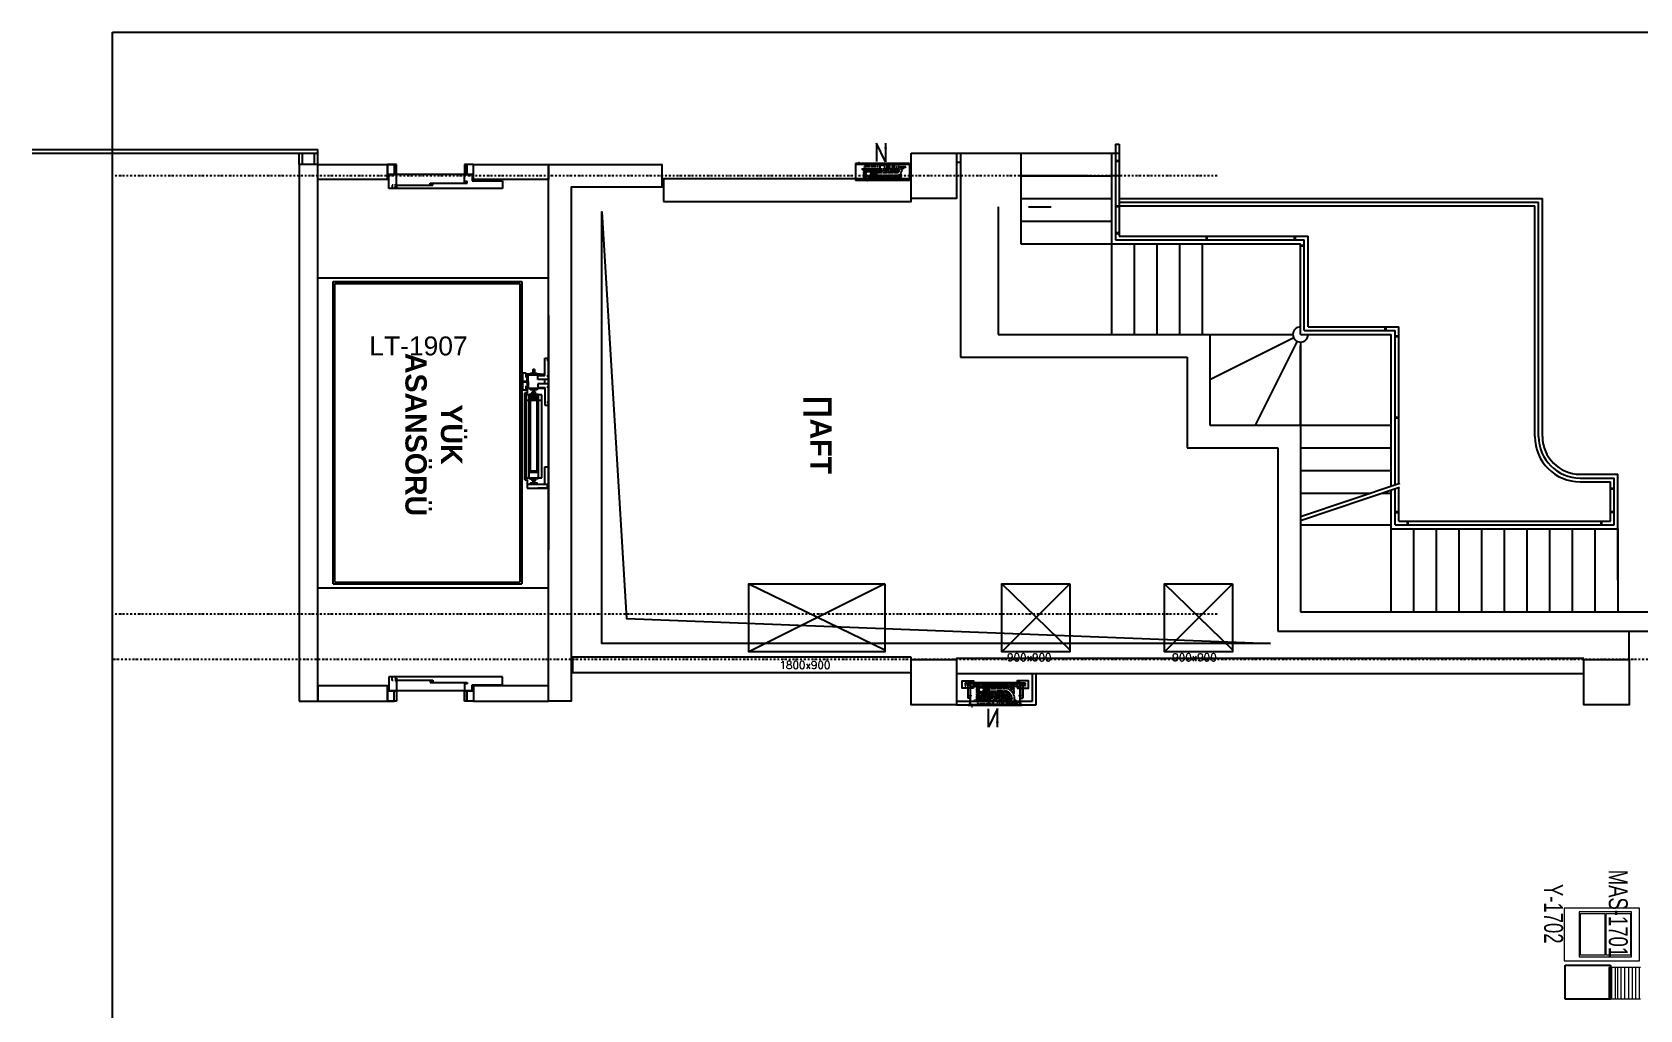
# Model space of a CAD drawing. Header units: millimetres. Extents: x 1327 to 4585, y 706 to 3460.
# Drawn here: x 1327 to 3454, y 2167 to 3460 of the extents above; entities that cross this region are included whole.
import ezdxf
from ezdxf.enums import TextEntityAlignment as Align

# ---------------------------------------------------------------- set-up
doc = ezdxf.new("R2010")
doc.units = ezdxf.units.MM
doc.header["$LTSCALE"] = 5
for name, pattern in [('HIDDEN', [0.375, 0.25, -0.125]), ('HIDDEN2', [0.1875, 0.125, -0.0625]), ('M102 AYDINLATMA$0$STYLE_01', [0.984252, 0.492126, -0.246063, 0.0005, -0.245563])]:
    doc.linetypes.add(name, pattern=pattern)
doc.layers.add('+++makinalar', color=1, linetype='Continuous', lineweight=25)
doc.layers.add('M102 AYDINLATMA$0$T-text', color=7, linetype='Continuous', lineweight=5)
for name, color, linetype in [('+0.00kotu13.05.06$0$M102 AYDINLATMA$0$duvarlar', 7, 'Continuous'), ('+0.00kotu13.05.06$0$M102 AYDINLATMA$0$WALL', 7, 'Continuous'), ('_tp-ekbina_yangın_dolabı', 6, 'Continuous'), ('EKIPMANISMI', 3, 'Continuous'), ('M102 AYDINLATMA$0$A-axis', 8, 'Continuous'), ('M102 AYDINLATMA$0$A-door', 4, 'Continuous'), ('M102 AYDINLATMA$0$A-LIFT', 7, 'Continuous'), ('M102 AYDINLATMA$0$R-hatch', 8, 'Continuous'), ('M102 AYDINLATMA$0$S-concrete', 1, 'Continuous'), ('M102 AYDINLATMA$0$WALL', 7, 'Continuous'), ('MEVCUT_KANAL', 4, 'Continuous'), ('MIMARI', 7, 'Continuous'), ('RIWA_BUILDING', 7, 'Continuous'), ('S-CONCRETE', 7, 'Continuous'), ('yazılar', 7, 'Continuous')]:
    doc.layers.add(name, color=color, linetype=linetype)
doc.styles.add('M102 AYDINLATMA$0$TR_ARIAL-B', font='')
doc.styles.add('ROMANS', font='romans', dxfattribs={"height": 100})
doc.styles.get("Standard").update_dxf_attribs({"font": 'arial.ttf'})
doc.styles.get('M102 AYDINLATMA$0$TR_ARIAL-B').set_extended_font_data('TR Arial', bold=True)

# ---------------------------------------------------------------- blocks, each defined once
blk = doc.blocks.new('M102 AYDINLATMA$0$KOLON')
at = {"layer": 'M102 AYDINLATMA$0$S-concrete', "color": 3, "linetype": 'Continuous'}
blk.add_lwpolyline([(-30, 30), (30, 30), (30, -30), (-30, -30)], close=True, dxfattribs=at)
blk = doc.blocks.new('*U6')
at = {"layer": 'M102 AYDINLATMA$0$A-LIFT', "color": 1, "linetype": 'Continuous'}
for p, q in [((2587.9, 1569.5), (2590.9, 1569.5)), ((2587.9, 1569.5), (2590.9, 1569.5)), ((2595.2, 1569.5), (2590.9, 1569.5)), ((2590.9, 1569.5), (2590.9, 1555.6)), ((2590.9, 1555.6), (2595.9, 1555.6)), ((2595.2, 1570.5), (2595.2, 1569.5)), ((2595.2, 1569.5), (2595.2, 1567.5)), ((2615.7, 1569.5), (2595.2, 1569.5)), ((2595.9, 1564.5), (2618.9, 1564.5)), ((2595.9, 1555.6), (2595.9, 1564.5)), ((2615.7, 1570.5), (2615.7, 1569.5)), ((2615.7, 1569.5), (2615.7, 1567.5)), ((2618.9, 1569.5), (2615.7, 1569.5)), ((2618.9, 1564.5), (2618.9, 1569.5))]:
    blk.add_line(p, q, dxfattribs=at)
blk = doc.blocks.new('*U7')
at = {"layer": 'M102 AYDINLATMA$0$A-LIFT', "color": 1, "linetype": 'Continuous'}
for p, q in [((2577.3, 1554.2), (2577, 1550.6)), ((2578.1, 1554.5), (2577.6, 1554.5)), ((2578.1, 1545.6), (2578.1, 1554.5)), ((2571.9, 1550.8), (2571.9, 1550)), ((2575.2, 1550.8), (2571.9, 1550.8)), ((2571.9, 1550), (2571.9, 1549.2)), ((2571.9, 1549.2), (2575.2, 1549.2)), ((2575.2, 1550.7), (2575.2, 1550.8)), ((2575.2, 1549.2), (2575.2, 1549.3)), ((2576.8, 1550.5), (2575.4, 1550.5)), ((2575.4, 1549.5), (2576.8, 1549.5)), ((2577, 1549.3), (2577.3, 1545.8)), ((2577.6, 1545.6), (2578.1, 1545.6))]:
    blk.add_line(p, q, dxfattribs=at)
at = {"layer": 'M102 AYDINLATMA$0$A-LIFT', "color": 1, "linetype": 'Continuous', "flags": 128}
blk.add_lwpolyline([(2578.1, 1545.6), (2577.6, 1545.6), (2577.3, 1545.8), (2577.3, 1545.8, 0.391902), (2577.6, 1545.6), (2577, 1549.3), (2577, 1549.3), (2577, 1549.3, 0.391902), (2576.8, 1549.5), (2575.4, 1549.5), (2575.4, 1549.5), (2575.4, 1549.5, 0.414214), (2575.2, 1549.3), (2575.2, 1549.2), (2571.9, 1549.2), (2571.9, 1550), (2571.9, 1550.8), (2575.2, 1550.8), (2575.2, 1550.7), (2575.2, 1550.7), (2575.2, 1550.7, 0.414214), (2575.4, 1550.5), (2576.8, 1550.5), (2576.8, 1550.5), (2576.8, 1550.5, 0.392454), (2577, 1550.6), (2577.3, 1554.2), (2577.6, 1554.5), (2577.6, 1554.5, 0.392454), (2577.3, 1554.2), (2578.1, 1554.5), (2577.6, 1554.5)], format="xyb", close=True, dxfattribs=at)
at = {"layer": 'M102 AYDINLATMA$0$A-LIFT', "color": 1, "linetype": 'Continuous'}
for centre, radius, start, end in [((2577.6, 1554.2), 0.3, 90, 175.7108), ((2575.4, 1550.7), 0.2, 180, 270), ((2575.4, 1549.3), 0.2, 90, 180), ((2576.8, 1550.7), 0.2, 270, 355.7108), ((2576.8, 1549.3), 0.2, 4.3987, 90), ((2577.6, 1545.9), 0.3, 184.3987, 270)]:
    blk.add_arc(centre, radius, start, end, dxfattribs=at)
blk = doc.blocks.new('*U8')
at = {"layer": 'M102 AYDINLATMA$0$A-LIFT', "color": 1, "linetype": 'Continuous'}
for p, q in [((2556.9, 1564.5), (2556.9, 1569.5)), ((2556.9, 1569.5), (2560.1, 1569.5)), ((2579.9, 1564.5), (2556.9, 1564.5)), ((2560.1, 1570.5), (2560.1, 1569.5)), ((2560.1, 1569.5), (2560.1, 1567.5)), ((2560.1, 1569.5), (2580.6, 1569.5)), ((2578.1, 1558.6), (2578.1, 1541.4)), ((2578.7, 1558.6), (2578.1, 1558.6)), ((2578.7, 1564.5), (2578.7, 1541.4)), ((2579.1, 1542.8), (2579.1, 1564.5)), ((2579.9, 1555.6), (2579.9, 1564.5)), ((2584.9, 1555.6), (2579.9, 1555.6)), ((2580.6, 1570.5), (2580.6, 1569.5)), ((2580.6, 1569.5), (2584.9, 1569.5)), ((2580.6, 1569.5), (2580.6, 1567.5)), ((2587.9, 1569.5), (2584.9, 1569.5)), ((2584.9, 1569.5), (2584.9, 1564.5)), ((2584.9, 1564.5), (2584.9, 1555.6)), ((2590.9, 1564.5), (2584.9, 1564.5)), ((2596.7, 1542.8), (2596.7, 1564.5)), ((2597.1, 1564.5), (2597.1, 1541.7)), ((2598.2, 1554.4), (2597.7, 1554.4)), ((2597.7, 1554.4), (2597.7, 1545.5)), ((2597.7, 1554.4), (2597.7, 1545.5)), ((2598.2, 1554.4), (2597.7, 1554.4)), ((2598.8, 1550.6), (2598.5, 1554.1)), ((2598.8, 1550.6), (2598.5, 1554.1)), ((2604.5, 1556), (2605.3, 1556)), ((2604.5, 1554.4), (2604.5, 1556)), ((2604.5, 1552), (2604.5, 1554.4)), ((2605.3, 1556), (2612.1, 1556)), ((2605.3, 1556), (2605.3, 1544)), ((2612.7, 1560.8), (2605.4, 1560.8)), ((2605.4, 1560.8), (2605.4, 1540)), ((2607.9, 1554.7), (2607.9, 1545.3)), ((2707.9, 1554.7), (2607.9, 1554.7)), ((2609.9, 1556.3), (2609.9, 1544)), ((2609.9, 1556.3), (2609.9, 1556)), ((2715.4, 1556.3), (2609.9, 1556.3)), ((2612.1, 1556), (2705.9, 1556)), ((2612.1, 1556), (2612.1, 1550)), ((2715.4, 1560.8), (2612.7, 1560.8)), ((2612.7, 1560.8), (2612.7, 1540)), ((2700.7, 1564.5), (2700.7, 1569.5)), ((2723.7, 1564.5), (2700.7, 1564.5)), ((2705.9, 1556), (2705.9, 1556.3)), ((2705.9, 1544), (2705.9, 1556)), ((2707.9, 1545.3), (2707.9, 1554.7)), ((2715.4, 1540), (2715.4, 1560.8)), ((2715.5, 1556), (2716.3, 1556)), ((2715.5, 1544), (2715.5, 1556)), ((2716.3, 1556), (2716.3, 1554.4)), ((2716.3, 1554.4), (2716.3, 1552)), ((2722.3, 1554.2), (2722, 1550.6)), ((2722.3, 1554.2), (2722, 1550.6)), ((2723.1, 1554.5), (2722.6, 1554.5)), ((2723.1, 1554.5), (2722.6, 1554.5)), ((2723.1, 1550), (2723.1, 1554.5)), ((2723.1, 1550), (2723.1, 1554.5)), ((2724.1, 1568.3), (2724.1, 1541.2)), ((2728.7, 1568.3), (2724.1, 1568.3)), ((2728.7, 1569.5), (2728.7, 1555.6)), ((2728.7, 1541.2), (2728.7, 1568.3)), ((2576.9, 1539.9), (2576.9, 1535)), ((2582.4, 1539.9), (2576.9, 1539.9)), ((2576.9, 1535), (2598.9, 1535)), ((2578.1, 1541.4), (2578.7, 1541.4)), ((2578.7, 1541.4), (2579.1, 1541.4)), ((2579.3, 1542.8), (2579.1, 1542.8)), ((2579.1, 1541.4), (2579.1, 1542.8)), ((2579.3, 1542.2), (2579.3, 1542.8)), ((2587.9, 1542.8), (2579.3, 1542.8)), ((2587.9, 1542.2), (2579.3, 1542.2)), ((2587.9, 1542.8), (2596.7, 1542.8)), ((2587.9, 1542.2), (2597.1, 1542.2)), ((2598.9, 1539.9), (2593.3, 1539.9)), ((2603.1, 1541.7), (2597.1, 1541.7)), ((2597.7, 1545.5), (2598.2, 1545.5)), ((2597.7, 1545.5), (2598.2, 1545.5)), ((2598.5, 1545.7), (2598.8, 1549.3)), ((2598.5, 1545.7), (2598.8, 1549.3)), ((2598.9, 1535), (2598.9, 1539.9)), ((2600.4, 1550.5), (2599, 1550.5)), ((2600.4, 1550.5), (2599, 1550.5)), ((2599, 1549.5), (2600.4, 1549.5)), ((2599, 1549.5), (2600.4, 1549.5)), ((2603.9, 1550.8), (2600.6, 1550.8)), ((2600.6, 1550.8), (2600.6, 1550.7)), ((2600.6, 1550.8), (2600.6, 1550.7)), ((2603.9, 1550.8), (2600.6, 1550.8)), ((2600.6, 1549.3), (2600.6, 1549.2)), ((2600.6, 1549.3), (2600.6, 1549.2)), ((2600.6, 1549.2), (2603.9, 1549.2)), ((2600.6, 1549.2), (2603.9, 1549.2)), ((2601.6, 1552), (2602.1, 1552)), ((2601.6, 1550.8), (2601.6, 1552)), ((2603.9, 1550.8), (2601.6, 1550.8)), ((2601.6, 1549.1), (2603.9, 1549.1)), ((2601.6, 1548), (2601.6, 1549.1)), ((2602.1, 1548), (2601.6, 1548)), ((2602.1, 1552), (2604.5, 1552)), ((2602.1, 1548), (2604.5, 1548)), ((2604.5, 1545.6), (2602.1, 1548)), ((2602.9, 1541.7), (2602.9, 1538.2)), ((2602.9, 1538.2), (2605.4, 1538.2)), ((2603.1, 1538.4), (2603.1, 1541.7)), ((2605.4, 1538.4), (2603.1, 1538.4)), ((2603.9, 1550), (2603.9, 1550.8)), ((2603.9, 1550), (2603.9, 1550.8)), ((2603.9, 1550), (2603.9, 1550.8)), ((2603.9, 1549.2), (2603.9, 1550)), ((2603.9, 1549.1), (2603.9, 1550)), ((2603.9, 1549.2), (2603.9, 1550)), ((2604.5, 1548), (2604.5, 1545.6)), ((2604.5, 1544), (2604.5, 1545.6)), ((2605.3, 1544), (2604.5, 1544)), ((2605, 1538), (2660.4, 1538)), ((2612.1, 1544), (2605.3, 1544)), ((2605.4, 1540), (2612.7, 1540)), ((2605.4, 1538.6), (2605.4, 1538.4)), ((2715.4, 1538.6), (2605.4, 1538.6)), ((2605.4, 1538.2), (2605.4, 1538)), ((2607.9, 1545.3), (2707.9, 1545.3)), ((2609.9, 1544), (2609.9, 1543.7)), ((2609.9, 1543.7), (2715.4, 1543.7)), ((2612.1, 1550), (2612.1, 1544)), ((2612.1, 1544), (2705.9, 1544)), ((2612.7, 1540), (2715.4, 1540)), ((2660.4, 1538), (2715.4, 1538)), ((2705.9, 1543.7), (2705.9, 1544)), ((2715.4, 1538.4), (2715.4, 1538.6)), ((2717.7, 1538.4), (2715.4, 1538.4)), ((2715.4, 1538.2), (2717.9, 1538.2)), ((2715.4, 1538), (2715.4, 1538.2)), ((2716.3, 1544), (2715.5, 1544)), ((2716.3, 1552), (2718.7, 1552)), ((2716.3, 1548), (2718.7, 1548)), ((2716.3, 1545.6), (2716.3, 1548)), ((2716.3, 1545.6), (2716.3, 1544)), ((2716.8, 1550.8), (2716.8, 1550)), ((2719.2, 1550.8), (2716.8, 1550.8)), ((2716.8, 1550), (2716.8, 1549.1)), ((2716.8, 1549.1), (2719.2, 1549.1)), ((2720.2, 1550.8), (2716.9, 1550.8)), ((2716.9, 1550.8), (2716.9, 1550)), ((2716.9, 1550.8), (2716.9, 1550)), ((2720.2, 1550.8), (2716.9, 1550.8)), ((2716.9, 1550), (2716.9, 1549.2)), ((2716.9, 1550), (2716.9, 1549.2)), ((2716.9, 1549.2), (2720.2, 1549.2)), ((2716.9, 1549.2), (2720.2, 1549.2)), ((2717.7, 1541.7), (2717.7, 1538.4)), ((2725.4, 1541.7), (2717.7, 1541.7)), ((2717.9, 1541.5), (2725.4, 1541.5)), ((2717.9, 1538.2), (2717.9, 1541.5)), ((2718.7, 1552), (2719.2, 1552)), ((2719.2, 1548), (2718.7, 1548)), ((2719.2, 1552), (2719.2, 1550.8)), ((2719.2, 1549.1), (2719.2, 1548)), ((2720.2, 1550.7), (2720.2, 1550.8)), ((2720.2, 1550.7), (2720.2, 1550.8)), ((2720.2, 1549.2), (2720.2, 1549.3)), ((2720.2, 1549.2), (2720.2, 1549.3)), ((2721.8, 1550.5), (2720.4, 1550.5)), ((2721.8, 1550.5), (2720.4, 1550.5)), ((2720.4, 1549.5), (2721.8, 1549.5)), ((2720.4, 1549.5), (2721.8, 1549.5)), ((2722, 1549.3), (2722.3, 1545.8)), ((2722, 1549.3), (2722.3, 1545.8)), ((2722.6, 1545.6), (2723.1, 1545.6)), ((2722.6, 1545.6), (2723.1, 1545.6)), ((2723.1, 1545.6), (2723.1, 1550)), ((2723.1, 1545.6), (2723.1, 1550)), ((2724.1, 1541.2), (2728.7, 1541.2)), ((2725.4, 1541.5), (2725.4, 1541.7))]:
    blk.add_line(p, q, dxfattribs=at)
at = {"layer": 'M102 AYDINLATMA$0$A-LIFT', "color": 1, "linetype": 'Continuous', "flags": 128}
for points in [[(2603.9, 1550), (2603.9, 1549.2), (2600.6, 1549.2), (2600.6, 1549.3), (2600.6, 1549.3, 0.414214), (2600.4, 1549.5), (2599, 1549.5), (2599, 1549.5), (2599, 1549.5, 0.392454), (2598.8, 1549.3), (2598.5, 1545.7), (2598.2, 1545.5), (2598.2, 1545.5, 0.392454), (2598.5, 1545.7), (2597.7, 1545.5), (2597.7, 1554.4), (2598.2, 1554.4), (2598.5, 1554.1), (2598.5, 1554.1, 0.391902), (2598.2, 1554.4), (2598.8, 1550.6), (2598.8, 1550.6), (2598.8, 1550.6, 0.391902), (2599, 1550.5), (2600.4, 1550.5), (2600.4, 1550.5), (2600.4, 1550.5, 0.414214), (2600.6, 1550.7), (2600.6, 1550.8), (2603.9, 1550.8), (2600.6, 1550.8)], [(2603.9, 1550), (2603.9, 1549.2), (2600.6, 1549.2), (2600.6, 1549.3), (2600.6, 1549.3, 0.414214), (2600.4, 1549.5), (2599, 1549.5), (2599, 1549.5), (2599, 1549.5, 0.392454), (2598.8, 1549.3), (2598.5, 1545.7), (2598.2, 1545.5), (2598.2, 1545.5, 0.392454), (2598.5, 1545.7), (2597.7, 1545.5), (2597.7, 1554.4), (2598.2, 1554.4), (2598.5, 1554.1), (2598.5, 1554.1, 0.391902), (2598.2, 1554.4), (2598.8, 1550.6), (2598.8, 1550.6), (2598.8, 1550.6, 0.391902), (2599, 1550.5), (2600.4, 1550.5), (2600.4, 1550.5), (2600.4, 1550.5, 0.414214), (2600.6, 1550.7), (2600.6, 1550.8), (2603.9, 1550.8), (2600.6, 1550.8)], [(2723.1, 1550), (2723.1, 1545.6), (2722.6, 1545.6), (2722.3, 1545.8), (2722.3, 1545.8, 0.391902), (2722.6, 1545.6), (2722, 1549.3), (2722, 1549.3), (2722, 1549.3, 0.391902), (2721.8, 1549.5), (2720.4, 1549.5), (2720.4, 1549.5), (2720.4, 1549.5, 0.414214), (2720.2, 1549.3), (2720.2, 1549.2), (2716.9, 1549.2), (2716.9, 1550), (2716.9, 1550.8), (2720.2, 1550.8), (2720.2, 1550.7), (2720.2, 1550.7), (2720.2, 1550.7, 0.414214), (2720.4, 1550.5), (2721.8, 1550.5), (2721.8, 1550.5), (2721.8, 1550.5, 0.392454), (2722, 1550.6), (2722.3, 1554.2), (2722.6, 1554.5), (2722.6, 1554.5, 0.392454), (2722.3, 1554.2), (2723.1, 1554.5), (2722.6, 1554.5)], [(2723.1, 1550), (2723.1, 1545.6), (2722.6, 1545.6), (2722.3, 1545.8), (2722.3, 1545.8, 0.391902), (2722.6, 1545.6), (2722, 1549.3), (2722, 1549.3), (2722, 1549.3, 0.391902), (2721.8, 1549.5), (2720.4, 1549.5), (2720.4, 1549.5), (2720.4, 1549.5, 0.414214), (2720.2, 1549.3), (2720.2, 1549.2), (2716.9, 1549.2), (2716.9, 1550), (2716.9, 1550.8), (2720.2, 1550.8), (2720.2, 1550.7), (2720.2, 1550.7), (2720.2, 1550.7, 0.414214), (2720.4, 1550.5), (2721.8, 1550.5), (2721.8, 1550.5), (2721.8, 1550.5, 0.392454), (2722, 1550.6), (2722.3, 1554.2), (2722.6, 1554.5), (2722.6, 1554.5, 0.392454), (2722.3, 1554.2), (2723.1, 1554.5), (2722.6, 1554.5)], [(2588.7, 1536), (2587.9, 1536), (2587.1, 1536), (2587.1, 1539.3), (2587.2, 1539.3), (2587.2, 1539.3, 0.414214), (2587.4, 1539.5), (2587.4, 1540.9), (2587.4, 1540.9), (2587.4, 1540.9, 0.392454), (2587.2, 1541.1), (2583.7, 1541.3), (2583.4, 1541.6), (2583.4, 1541.6, 0.392454), (2583.7, 1541.3), (2583.4, 1542.2), (2592.3, 1542.2), (2592.3, 1541.6), (2592, 1541.3), (2592, 1541.3, 0.391902), (2592.3, 1541.6), (2588.6, 1541.1), (2588.6, 1541.1), (2588.6, 1541.1, 0.391902), (2588.4, 1540.9), (2588.4, 1539.5), (2588.4, 1539.5), (2588.4, 1539.5, 0.414214), (2588.6, 1539.3), (2588.7, 1539.3), (2588.6, 1539.3)]]:
    blk.add_lwpolyline(points, format="xyb", close=True, dxfattribs=at)
at = {"layer": 'M102 AYDINLATMA$0$A-LIFT', "color": 1, "linetype": 'Continuous'}
for centre, radius, start, end in [((2598.2, 1554.1), 0.3, 4.3987, 90), ((2598.2, 1554.1), 0.3, 4.3987, 90), ((2722.6, 1554.2), 0.3, 90, 175.7108), ((2722.6, 1554.2), 0.3, 90, 175.7108), ((2598.2, 1545.8), 0.3, 270, 355.7108), ((2598.2, 1545.8), 0.3, 270, 355.7108), ((2599, 1550.7), 0.2, 184.3987, 270), ((2599, 1550.7), 0.2, 184.3987, 270), ((2599, 1549.3), 0.2, 90, 175.7108), ((2599, 1549.3), 0.2, 90, 175.7108), ((2600.4, 1550.7), 0.2, 270, 0), ((2600.4, 1550.7), 0.2, 270, 0), ((2600.4, 1549.3), 0.2, 0, 90), ((2600.4, 1549.3), 0.2, 0, 90), ((2720.4, 1550.7), 0.2, 180, 270), ((2720.4, 1550.7), 0.2, 180, 270), ((2720.4, 1549.3), 0.2, 90, 180), ((2720.4, 1549.3), 0.2, 90, 180), ((2721.8, 1550.7), 0.2, 270, 355.7108), ((2721.8, 1550.7), 0.2, 270, 355.7108), ((2721.8, 1549.3), 0.2, 4.3987, 90), ((2721.8, 1549.3), 0.2, 4.3987, 90), ((2722.6, 1545.9), 0.3, 184.3987, 270), ((2722.6, 1545.9), 0.3, 184.3987, 270)]:
    blk.add_arc(centre, radius, start, end, dxfattribs=at)
at = {"layer": 'M102 AYDINLATMA$0$A-LIFT', "color": 1}
for name in ['*U7', '*U6']:
    blk.add_blockref(name, (0, 0), dxfattribs=at)
blk = doc.blocks.new('*U4')
at = {"layer": 'M102 AYDINLATMA$0$A-LIFT', "color": 1, "linetype": 'Continuous'}
for p, q in [((2322.1, 1508.5), (2332.5, 1508.5)), ((2322.1, 1468.5), (2322.1, 1508.5)), ((2332.5, 1508.5), (2332.5, 1358.5)), ((2314, 1468.5), (2322.1, 1468.5)), ((2314, 1468.5), (2314, 1358.5)), ((2324, 1458.5), (2314, 1458.5)), ((2324.7, 1461.8), (2323.3, 1461.8)), ((2323.3, 1461.8), (2323.3, 1459.8)), ((2324, 1460.5), (2324, 1458.5)), ((2325.3, 1461.8), (2324.7, 1461.8)), ((2325.3, 1413), (2325.3, 1461.8)), ((2326.8, 1413), (2325.3, 1413)), ((2328.2, 1416.5), (2326.2, 1416.5)), ((2326.2, 1416.5), (2326.2, 1414.5)), ((2326.8, 1415), (2326.8, 1413)), ((2328.2, 1367.8), (2328.2, 1416.5)), ((2314, 1358.5), (2314, 1368.5)), ((2326.9, 1368.5), (2314, 1368.5)), ((2326.9, 1367.1), (2326.9, 1368.5)), ((2332.5, 1367.1), (2326.9, 1367.1)), ((2327.9, 1364), (2327.9, 1362.5)), ((2327.9, 1362.5), (2332.5, 1362.5)), ((2329.7, 1367.8), (2328.2, 1367.8)), ((2329.7, 1369.8), (2329.7, 1367.8)), ((2332.5, 1358.5), (2314, 1358.5))]:
    blk.add_line(p, q, dxfattribs=at)
blk = doc.blocks.new('*U5')
at = {"layer": 'M102 AYDINLATMA$0$A-LIFT', "color": 1, "linetype": 'Continuous'}
for p, q in [((2320.5, 1512), (2320.5, 1470.5)), ((2314, 1470.5), (2300.5, 1470.5)), ((2300.5, 1470.5), (2300.5, 1461.5)), ((2320.5, 1470.5), (2314, 1470.5)), ((2314, 1470.5), (2314, 1461.5)), ((2300.5, 1461.5), (2300.5, 1458.5)), ((2314, 1461.5), (2300.5, 1461.5)), ((2300.5, 1458.5), (2314, 1458.5)), ((2314, 1458.5), (2314, 1461.5)), ((2314, 1368.5), (2300.5, 1368.5)), ((2300.5, 1368.5), (2300.5, 1365.5)), ((2300.5, 1365.5), (2300.5, 1356.5)), ((2300.5, 1365.5), (2314, 1365.5)), ((2314, 1365.5), (2314, 1368.5)), ((2314, 1365.5), (2314, 1356.5)), ((2300.5, 1356.5), (2314, 1356.5)), ((2320.6, 1356.5), (2314, 1356.5)), ((2320.5, 1356.5), (2320.5, 1347))]:
    blk.add_line(p, q, dxfattribs=at)
at = {"layer": 'M102 AYDINLATMA$0$A-LIFT', "color": 5, "linetype": 'Continuous'}
for points in [[(2300.5, 1461.5), (2314, 1461.5), (2314, 1470.5), (2300.5, 1470.5)], [(2300.5, 1365.5), (2314, 1365.5), (2314, 1356.5), (2300.5, 1356.5)]]:
    blk.add_lwpolyline(points, close=True, dxfattribs=at)
at = {"layer": 'M102 AYDINLATMA$0$A-LIFT', "color": 1}
blk.add_blockref('*U4', (0, 0), dxfattribs=at)
blk = doc.blocks.new('*U2')
at = {"layer": 'M102 AYDINLATMA$0$A-LIFT', "color": 1, "linetype": 'Continuous'}
for p, q in [((2988.9, 1508.5), (2978.5, 1508.5)), ((2978.5, 1508.5), (2978.5, 1358.5)), ((2988.9, 1468.5), (2988.9, 1508.5)), ((2997, 1468.5), (2988.9, 1468.5)), ((2997, 1468.5), (2997, 1358.5)), ((2985.7, 1413), (2985.7, 1461.8)), ((2985.7, 1461.8), (2986.3, 1461.8)), ((2986.3, 1461.8), (2987.7, 1461.8)), ((2987, 1460.5), (2987, 1458.5)), ((2987, 1458.5), (2997, 1458.5)), ((2987.7, 1461.8), (2987.7, 1459.8)), ((2982.8, 1367.8), (2982.8, 1416.5)), ((2982.8, 1416.5), (2984.8, 1416.5)), ((2984.2, 1415), (2984.2, 1413)), ((2984.2, 1413), (2985.7, 1413)), ((2984.8, 1416.5), (2984.8, 1414.5)), ((2978.5, 1367.1), (2984.1, 1367.1)), ((2983.1, 1362.5), (2978.5, 1362.5)), ((2981.3, 1369.8), (2981.3, 1367.8)), ((2981.3, 1367.8), (2982.8, 1367.8)), ((2983.1, 1364), (2983.1, 1362.5)), ((2984.1, 1367.1), (2984.1, 1368.5)), ((2984.1, 1368.5), (2997, 1368.5)), ((2997, 1358.5), (2997, 1368.5)), ((2978.5, 1358.5), (2997, 1358.5))]:
    blk.add_line(p, q, dxfattribs=at)
blk = doc.blocks.new('*U3')
at = {"layer": 'M102 AYDINLATMA$0$A-LIFT', "color": 1, "linetype": 'Continuous'}
for p, q in [((2990.5, 1512), (2990.5, 1470.5)), ((2990.5, 1470.5), (2997, 1470.5)), ((2997, 1470.5), (3010.5, 1470.5)), ((2997, 1470.5), (2997, 1461.5)), ((3010.5, 1470.5), (3010.5, 1461.5)), ((2997, 1458.5), (2997, 1461.5)), ((2997, 1461.5), (3010.5, 1461.5)), ((3010.5, 1458.5), (2997, 1458.5)), ((3010.5, 1461.5), (3010.5, 1458.5)), ((2997, 1368.5), (3010.5, 1368.5)), ((2997, 1365.5), (2997, 1368.5)), ((2997, 1365.5), (2997, 1356.5)), ((3010.5, 1365.5), (2997, 1365.5)), ((3010.5, 1368.5), (3010.5, 1365.5)), ((3010.5, 1365.5), (3010.5, 1356.5)), ((2990.4, 1356.5), (2997, 1356.5)), ((2990.5, 1356.5), (2990.5, 1347)), ((3010.5, 1356.5), (2997, 1356.5))]:
    blk.add_line(p, q, dxfattribs=at)
at = {"layer": 'M102 AYDINLATMA$0$A-LIFT', "color": 5, "linetype": 'Continuous'}
for points in [[(3010.5, 1461.5), (2997, 1461.5), (2997, 1470.5), (3010.5, 1470.5)], [(3010.5, 1365.5), (2997, 1365.5), (2997, 1356.5), (3010.5, 1356.5)]]:
    blk.add_lwpolyline(points, close=True, dxfattribs=at)
at = {"layer": 'M102 AYDINLATMA$0$A-LIFT', "color": 1}
blk.add_blockref('*U2', (0, 0), dxfattribs=at)

msp = doc.modelspace()

# ---------------------------------------------------------------- linework, layer by layer
at = {"layer": '+++makinalar', "lineweight": 5}
for p, q in [((3453.6, 2301.2), (3353.6, 2301.2)), ((3353.6, 2301.2), (3353.6, 2231.2)), ((3453.6, 2231.2), (3453.6, 2301.2)), ((3353.6, 2231.2), (3453.6, 2231.2))]:
    msp.add_line(p, q, dxfattribs=at)
at = {"layer": '+++makinalar', "color": 6, "lineweight": 5}
for p, q in [((3413, 2222.8), (3413, 2180.8)), ((3455, 2222.8), (3413, 2222.8)), ((3416.8, 2180.8), (3416.8, 2222.8)), ((3421.7, 2180.8), (3421.7, 2222.8)), ((3424.6, 2180.8), (3424.6, 2222.8)), ((3429.4, 2180.8), (3429.4, 2222.8)), ((3434.1, 2180.8), (3434.1, 2222.8)), ((3439.2, 2180.8), (3439.2, 2222.8)), ((3444.1, 2180.8), (3444.1, 2222.8)), ((3448.6, 2180.8), (3448.6, 2222.8)), ((3448.6, 2180.8), (3448.6, 2222.8)), ((3453.3, 2180.8), (3453.3, 2222.8)), ((3455, 2180.8), (3413, 2180.8))]:
    msp.add_line(p, q, dxfattribs=at)
at = {"layer": '+++makinalar', "lineweight": 5}
for points in [[(3442.9, 2296.3), (3373.6, 2296.3), (3373.6, 2236.6), (3442.9, 2236.6)], [(3375.2, 2294.1), (3407.6, 2294.1), (3407.6, 2239), (3375.2, 2239)], [(3409.2, 2294.1), (3441.6, 2294.1), (3441.6, 2239), (3409.2, 2239)]]:
    msp.add_lwpolyline(points, close=True, dxfattribs=at)
at = {"layer": '+0.00kotu13.05.06$0$M102 AYDINLATMA$0$duvarlar'}
for p, q in [((2555, 3300), (2555, 3030)), ((2635, 3300), (2755, 3300)), ((2635, 3300), (2635, 3229)), ((2755, 3300), (2755, 3180)), ((2760, 3311.9), (2765, 3311.9)), ((2760, 3311.9), (2760, 3185)), ((2765, 3311.9), (2765, 3190)), ((2760, 3290.1), (2765, 3290.1)), ((2760, 3289.1), (2765, 3289.1)), ((2635, 3270), (2755, 3270)), ((2635, 3240), (2755, 3240)), ((2635, 3240), (2755, 3240)), ((2635, 3240), (2635, 3180)), ((2765, 3240), (3325, 3240)), ((2765, 3235), (3320, 3235)), ((3320, 2925), (3320, 3235)), ((3325, 2940), (3325, 3240)), ((2605, 3229), (2605, 3060)), ((2760, 3230.2), (2765, 3230.2)), ((2760, 3229.2), (2765, 3229.2)), ((2765, 3230), (3315, 3230)), ((3315, 2925), (3315, 3230)), ((2635, 3210), (2755, 3210)), ((2760, 3194.7), (2765, 3194.7)), ((2760, 3193.7), (2765, 3193.7)), ((2635, 3180), (2755, 3180)), ((2755, 3180), (3005, 3180)), ((2755, 3180), (2755, 3060)), ((2760, 3185), (3010, 3185)), ((2760, 3185), (2770, 3185)), ((2765, 3190), (3015, 3190)), ((2785, 3180), (2785, 3060)), ((2815, 3180), (2815, 3060)), ((2845, 3180), (2845, 3060)), ((2875, 3180), (2875, 3060)), ((2880.5, 3185), (2880.5, 3190)), ((2881.5, 3185), (2881.5, 3190)), ((2997.2, 3185), (2997.2, 3190)), ((2998.2, 3185), (2998.2, 3190)), ((3005, 3060), (3005, 3180)), ((3005, 3178.2), (3010, 3178.2)), ((3005, 3177.2), (3010, 3177.2)), ((3010, 3065), (3010, 3185)), ((3015, 3070), (3015, 3190)), ((3010, 3065), (3130, 3065)), ((3015, 3070), (3135, 3070)), ((3117.2, 3065), (3117.2, 3070)), ((3118.2, 3065), (3118.2, 3070)), ((3130, 2860.8), (3130, 3065)), ((3135, 2862.4), (3135, 3070)), ((2605, 3060), (2885, 3060)), ((2885, 3060), (2995, 3060)), ((2885, 3060), (2885, 2940)), ((2996.1, 3055.5), (2885, 3000)), ((3000.5, 3051.1), (2945, 2940)), ((3005, 3060), (3125, 3060)), ((3005, 3050), (3005, 2940)), ((3005, 2940), (3005, 3045)), ((3125, 2859.1), (3125, 3060)), ((3130, 3058.2), (3135, 3058.2)), ((3130, 3057.2), (3135, 3057.2)), ((2555, 3030), (2855, 3030)), ((2855, 3030), (2855, 2910)), ((2885, 2940), (3005, 2940)), ((3005, 2940), (3005, 2693)), ((3005, 2940), (3120, 2940)), ((3005, 2940), (3125, 2940)), ((3125, 2859.1), (3125, 2940)), ((3130, 2950.7), (3135, 2950.7)), ((3130, 2949.7), (3135, 2949.7)), ((3325, 2925), (3325, 2940)), ((2855, 2910), (2975, 2910)), ((2975, 2910), (2975, 2667.5)), ((3005, 2910), (3120, 2910)), ((3005, 2910), (3125, 2910)), ((3005, 2880), (3120, 2880)), ((3005, 2880), (3125, 2880)), ((3375, 2875), (3425, 2875)), ((3425, 2735), (3425, 2875)), ((3136.3, 2862.9), (3005, 2818.8)), ((3136.1, 2857.6), (3005, 2813.6)), ((3125, 2725), (3125, 2853.8)), ((3130, 2808), (3130, 2855.5)), ((3135, 2813), (3135, 2857.2)), ((3375, 2870), (3420, 2870)), ((3375, 2865), (3415, 2865)), ((3415, 2813), (3415, 2865)), ((3420, 2856.2), (3415, 2856.2)), ((3420, 2855.2), (3415, 2855.2)), ((3420, 2808), (3420, 2870)), ((3005, 2850), (3097.9, 2850)), ((3005, 2850), (3097.9, 2850)), ((3113.6, 2850), (3125, 2850)), ((3005, 2808), (3125, 2808)), ((3130, 2825.6), (3135, 2825.6)), ((3130, 2824.6), (3135, 2824.6)), ((3130, 2808), (3420, 2808)), ((3135, 2813), (3415, 2813)), ((3146.6, 2808), (3146.6, 2813)), ((3147.6, 2808), (3147.6, 2813)), ((3402.6, 2808), (3402.6, 2813)), ((3403.6, 2808), (3403.6, 2813)), ((3420, 2825.4), (3415, 2825.4)), ((3420, 2824.4), (3415, 2824.4)), ((3125, 2803), (3425, 2803)), ((3125, 2693), (3125, 2803)), ((3155, 2693), (3155, 2803)), ((3185, 2693), (3185, 2803)), ((3215, 2693), (3215, 2803)), ((3245, 2693), (3245, 2803)), ((3275, 2693), (3275, 2803)), ((3305, 2693), (3305, 2803)), ((3335, 2693), (3335, 2803)), ((3365, 2693), (3365, 2803)), ((3395, 2693), (3395, 2803)), ((3425, 2803), (3425, 2693)), ((3005, 2693), (3550, 2693)), ((2975, 2667.5), (3645, 2667.5))]:
    msp.add_line(p, q, dxfattribs=at)
at = {"layer": '+0.00kotu13.05.06$0$M102 AYDINLATMA$0$duvarlar', "linetype": 'Continuous'}
msp.add_line((2550, 3288), (2555, 3288), dxfattribs=at)
at = {"layer": '+0.00kotu13.05.06$0$M102 AYDINLATMA$0$duvarlar'}
for centre, radius, start, end in [((3005, 3060), 10, 90, 0), ((3375, 2925), 60, 180, 270), ((3375, 2925), 55, 180, 270), ((3375, 2925), 50, 180, 270)]:
    msp.add_arc(centre, radius, start, end, dxfattribs=at)
at = {"layer": '+0.00kotu13.05.06$0$M102 AYDINLATMA$0$WALL', "color": 3, "linetype": 'Continuous'}
for points in [[(2162, 3236), (2490, 3236), (2490, 3266), (2162, 3266)], [(2490, 2633), (2134.8, 2633), (2086.4, 2633), (2042, 2633), (2042, 2613), (2490, 2613), (2490, 2633)], [(3380, 2631.5), (2644.8, 2631.5), (2596.4, 2631.5), (2550, 2631.5), (2550, 2611.5), (3380, 2611.5), (3380, 2631.5)]]:
    msp.add_lwpolyline(points, close=True, dxfattribs=at)
msp.add_line((3440, 2630), (3440, 2667.5))
msp.add_lwpolyline([(1433.3, 3459.9), (4480.5, 3459.9), (4480.5, 706.2), (1433.3, 706.2)], close=True)
at = {"layer": '_tp-ekbina_yangın_dolabı'}
for p, q in [((2444.2, 3313.2), (2444.2, 3288.7)), ((2456.1, 3288.4), (2444.2, 3313.2)), ((2456.1, 3313.1), (2456.1, 3288.4)), ((2487.5, 3286), (2416, 3286)), ((2416, 3286), (2416, 3285)), ((2487.5, 3285), (2416, 3285)), ((2416, 3285), (2416, 3263.5)), ((2475.4, 3282), (2480.9, 3282)), ((2476.2, 3281), (2480.9, 3281)), ((2487.5, 3286), (2487.5, 3285)), ((2487.5, 3285), (2487.5, 3263.5)), ((2487.5, 3263.5), (2416, 3263.5)), ((2564.9, 2598.5), (2564.9, 2579)), ((2567.9, 2599), (2634.4, 2599)), ((2633.9, 2599), (2568.4, 2599)), ((2568.4, 2570), (2568.4, 2599)), ((2633.9, 2570), (2633.9, 2599)), ((2637.4, 2598.5), (2637.4, 2579)), ((2567.9, 2579), (2564.9, 2579)), ((2567.9, 2594.8), (2634.4, 2594.8)), ((2567.9, 2594.8), (2567.9, 2579)), ((2625.6, 2574), (2630.3, 2574)), ((2634.4, 2594.8), (2634.4, 2579)), ((2634.4, 2579), (2637.4, 2579)), ((2565.4, 2569), (2565.4, 2570)), ((2636.9, 2570), (2565.4, 2570)), ((2636.9, 2569), (2565.4, 2569)), ((2603.9, 2565.1), (2592, 2540.3)), ((2592, 2540.3), (2592, 2564.7)), ((2603.9, 2540.4), (2603.9, 2565.1)), ((2624.8, 2573), (2630.3, 2573)), ((2636.9, 2569), (2636.9, 2570))]:
    msp.add_line(p, q, dxfattribs=at)
at = {"layer": '_tp-ekbina_yangın_dolabı', "color": 1, "linetype": 'HIDDEN'}
for p, q in [((2424.5, 3279), (2473, 3279)), ((2424.5, 3279), (2424.5, 3278.5)), ((2424.5, 3278.5), (2473.4, 3278.5)), ((2476.9, 3279), (2479, 3279)), ((2477, 3278.5), (2479, 3278.5)), ((2479, 3279), (2479, 3278.5)), ((2424.5, 3266), (2479, 3266)), ((2424.5, 3266), (2424.5, 3265.5)), ((2424.5, 3265.5), (2479, 3265.5)), ((2479, 3266), (2479, 3265.5)), ((2573.9, 2597), (2628.4, 2597)), ((2573.9, 2596.5), (2573.9, 2597)), ((2573.9, 2596.5), (2628.4, 2596.5)), ((2628.4, 2596.5), (2628.4, 2597)), ((2573.9, 2576.5), (2622.8, 2576.5)), ((2573.9, 2576), (2573.9, 2576.5)), ((2573.9, 2576), (2622.4, 2576)), ((2626.3, 2576), (2628.4, 2576)), ((2626.5, 2576.5), (2628.4, 2576.5)), ((2628.4, 2576), (2628.4, 2576.5))]:
    msp.add_line(p, q, dxfattribs=at)
at = {"layer": '_tp-ekbina_yangın_dolabı', "color": 2, "linetype": 'HIDDEN2'}
for p, q in [((2443.3, 3278.5), (2427.3, 3277.7)), ((2473.9, 3277.7), (2435.3, 3275.8)), ((2430.8, 3275.6), (2427.4, 3275.4)), ((2429, 3273), (2427.4, 3272.9)), ((2428.9, 3270.6), (2427.4, 3270.5)), ((2474.8, 3270.4), (2427.4, 3268)), ((2476, 3268), (2436.1, 3266)), ((2473.6, 3275.2), (2453.5, 3274.2)), ((2625.4, 2594.5), (2585.6, 2596.5)), ((2592.7, 2576.5), (2576.7, 2577.3)), ((2624.2, 2592.1), (2576.8, 2594.5)), ((2578.3, 2591.9), (2576.8, 2592)), ((2578.5, 2589.5), (2576.8, 2589.6)), ((2580.2, 2586.9), (2576.8, 2587.1)), ((2622.3, 2582.4), (2576.8, 2584.6)), ((2622.7, 2579.9), (2576.8, 2582.2)), ((2622.7, 2577.5), (2576.8, 2579.7)), ((2620.8, 2584.9), (2584.7, 2586.7)), ((2617, 2587.6), (2602.9, 2588.3)), ((2625.4, 2589.6), (2619.9, 2589.9)), ((2625.4, 2587.2), (2623.2, 2587.3))]:
    msp.add_line(p, q, dxfattribs=at)
at = {"layer": '_tp-ekbina_yangın_dolabı', "color": 0, "linetype": 'HIDDEN'}
for p, q in [((2429.3, 3283.2), (2442.8, 3283.2)), ((2429.3, 3279.8), (2442.7, 3279.8)), ((2442.8, 3279.8), (2442.8, 3283.2)), ((2442.8, 3283.2), (2448.8, 3283.2)), ((2442.8, 3279.8), (2448.8, 3279.8)), ((2448.8, 3284), (2454.8, 3284)), ((2448.8, 3279), (2448.8, 3284)), ((2454.8, 3279), (2454.8, 3284)), ((2454.8, 3282), (2474.6, 3282)), ((2454.8, 3281), (2475.7, 3281)), ((2456.7, 3283.2), (2470.2, 3283.2)), ((2456.7, 3279.8), (2471.9, 3279.8)), ((2473.9, 3277.8), (2473.9, 3276.2)), ((2477.3, 3276.8), (2477.3, 3276.2)), ((2444.3, 3274.2), (2471.9, 3274.2)), ((2444.3, 3270.8), (2471.9, 3270.8)), ((2578.7, 2575.2), (2592.1, 2575.2)), ((2592.2, 2575.2), (2592.2, 2571.8)), ((2592.2, 2575.2), (2598.2, 2575.2)), ((2593.7, 2591.7), (2613.3, 2591.7)), ((2593.7, 2588.3), (2613.3, 2588.3)), ((2598.2, 2576), (2598.2, 2571)), ((2604.2, 2576), (2604.2, 2571)), ((2604.2, 2574), (2625.1, 2574)), ((2606.1, 2575.2), (2620.3, 2575.2)), ((2623.3, 2578.2), (2623.3, 2578.3)), ((2626.7, 2578.2), (2626.7, 2578.3)), ((2578.7, 2571.8), (2592.2, 2571.8)), ((2592.2, 2571.8), (2598.2, 2571.8)), ((2598.2, 2571), (2604.2, 2571)), ((2604.2, 2573), (2624.1, 2573)), ((2606.1, 2571.8), (2619.6, 2571.8))]:
    msp.add_line(p, q, dxfattribs=at)
at = {"layer": '_tp-ekbina_yangın_dolabı', "color": 8}
for p, q in [((2439.6, 3275.8), (2439.6, 3269.2)), ((2441.4, 3275.8), (2439.6, 3275.8)), ((2441.4, 3275.8), (2441.4, 3269.2)), ((2444.3, 3275.8), (2442.4, 3275.8)), ((2444.3, 3269.2), (2444.3, 3275.8)), ((2437.9, 3275.1), (2436.1, 3275.1)), ((2437.9, 3269.9), (2436.1, 3269.9)), ((2437.9, 3275.1), (2437.9, 3272.5)), ((2437.9, 3269.9), (2437.9, 3272.5)), ((2439.6, 3275.1), (2438.9, 3275.1)), ((2438.9, 3275.1), (2438.9, 3272.5)), ((2438.9, 3269.9), (2438.9, 3272.5)), ((2439.6, 3269.9), (2438.9, 3269.9)), ((2439.1, 3269.9), (2439.1, 3275.1)), ((2439.4, 3269.9), (2439.4, 3275.1)), ((2441.4, 3274.1), (2439.6, 3274.1)), ((2441.4, 3270.9), (2439.6, 3270.9)), ((2441.4, 3269.2), (2439.6, 3269.2)), ((2442.1, 3275.1), (2441.4, 3275.1)), ((2442.1, 3269.9), (2441.4, 3269.9)), ((2441.6, 3269.9), (2441.6, 3275.1)), ((2441.9, 3269.9), (2441.9, 3275.1)), ((2442, 3275), (2442, 3272.5)), ((2442, 3270), (2442, 3272.5)), ((2444.3, 3274.1), (2442.3, 3274.1)), ((2444.3, 3270.9), (2442.3, 3270.9)), ((2444.3, 3269.2), (2442.4, 3269.2)), ((2587.3, 2592.6), (2585.5, 2592.6)), ((2587.3, 2587.4), (2585.5, 2587.4)), ((2587.3, 2592.6), (2587.3, 2590)), ((2587.3, 2587.4), (2587.3, 2590)), ((2589, 2592.6), (2588.4, 2592.6)), ((2588.4, 2592.6), (2588.4, 2590)), ((2588.4, 2587.4), (2588.4, 2590)), ((2589, 2587.4), (2588.4, 2587.4)), ((2588.6, 2592.6), (2588.6, 2587.4)), ((2588.8, 2592.6), (2588.8, 2587.4)), ((2589, 2586.7), (2589, 2593.3)), ((2590.8, 2593.3), (2589, 2593.3)), ((2590.8, 2591.6), (2589, 2591.6)), ((2590.8, 2588.4), (2589, 2588.4)), ((2590.8, 2586.7), (2589, 2586.7)), ((2590.8, 2586.7), (2590.8, 2593.3)), ((2591.5, 2592.6), (2590.8, 2592.6)), ((2591.5, 2587.4), (2590.8, 2587.4)), ((2591, 2592.6), (2591, 2587.4)), ((2591.3, 2592.6), (2591.3, 2587.4)), ((2591.5, 2592.5), (2591.5, 2590)), ((2591.5, 2587.5), (2591.5, 2590)), ((2593.7, 2593.3), (2591.8, 2593.3)), ((2593.7, 2591.6), (2591.8, 2591.6)), ((2593.7, 2588.4), (2591.8, 2588.4)), ((2593.7, 2586.7), (2591.8, 2586.7)), ((2593.7, 2593.3), (2593.7, 2586.7))]:
    msp.add_line(p, q, dxfattribs=at)
at = {"layer": '_tp-ekbina_yangın_dolabı', "color": 1, "linetype": 'HIDDEN2'}
for p, q in [((2431.7, 3264.8), (2432.5, 3264.8)), ((2471.8, 3264.8), (2471, 3264.8)), ((2566.7, 2582.6), (2566.7, 2581.8)), ((2568.4, 2582.6), (2566.7, 2582.6)), ((2568.4, 2582.2), (2566.7, 2582.2)), ((2568.4, 2581.8), (2566.7, 2581.8)), ((2633.9, 2582.6), (2635.7, 2582.6)), ((2633.9, 2582.2), (2635.7, 2582.2)), ((2633.9, 2581.8), (2635.7, 2581.8)), ((2635.7, 2582.6), (2635.7, 2581.8))]:
    msp.add_line(p, q, dxfattribs=at)
at = {"layer": '_tp-ekbina_yangın_dolabı', "linetype": 'HIDDEN'}
msp.add_line((2567.9, 2598.2), (2634.4, 2598.2), dxfattribs=at)
at = {"layer": '_tp-ekbina_yangın_dolabı', "color": 3}
for p, q in [((2567.9, 2570), (2567.9, 2577.3)), ((2634.4, 2570), (2634.4, 2576))]:
    msp.add_line(p, q, dxfattribs=at)
at = {"layer": '_tp-ekbina_yangın_dolabı', "color": 8, "linetype": 'ByBlock', "flags": 128}
for points in [[(2420.9, 3286, 1.5, 1.5, 0), (2420.9, 3288.5, 2.5, 2.5, 0)], [(2570.4, 2569, 1.5, 1.5, 0), (2570.4, 2566.5, 2.5, 2.5, 0)]]:
    msp.add_lwpolyline(points, format="xyseb", dxfattribs=at)
at = {"layer": '_tp-ekbina_yangın_dolabı', "color": 1, "linetype": 'HIDDEN2'}
for points in [[(2431.4, 3263.5), (2432.7, 3263.5), (2432.7, 3264.1), (2431.4, 3264.1)], [(2472.1, 3263.5), (2470.8, 3263.5), (2470.8, 3264.1), (2472.1, 3264.1)], [(2567.9, 2582.8), (2567.9, 2581.5), (2567.3, 2581.5), (2567.3, 2582.8)], [(2568.4, 2582.8), (2568.4, 2581.5), (2569.1, 2581.5), (2569.1, 2582.8)], [(2633.9, 2582.8), (2633.9, 2581.5), (2633.3, 2581.5), (2633.3, 2582.8)], [(2634.4, 2582.8), (2634.4, 2581.5), (2635.1, 2581.5), (2635.1, 2582.8)]]:
    msp.add_lwpolyline(points, close=True, dxfattribs=at)
at = {"layer": '_tp-ekbina_yangın_dolabı'}
for points in [[(2572.2, 2591.9), (2557.2, 2591.9), (2557.2, 2601.9), (2572.2, 2601.9)], [(2630.2, 2591.9), (2645.2, 2591.9), (2645.2, 2601.9), (2630.2, 2601.9)]]:
    msp.add_lwpolyline(points, close=True, dxfattribs=at)
at = {"layer": '_tp-ekbina_yangın_dolabı', "linetype": 'HIDDEN'}
for points in [[(2563, 2598.5), (2566.4, 2598.5, -0.391021), (2567.1, 2597.8), (2567.3, 2595.2, 0.391021), (2567.7, 2594.8), (2567.9, 2594.8), (2567.9, 2599), (2561.4, 2599), (2561.4, 2594.8), (2561.6, 2594.8, 0.391021), (2562, 2595.2), (2562.2, 2597.8, -0.391021)], [(2639.4, 2598.5), (2636, 2598.5, 0.391021), (2635.2, 2597.8), (2635, 2595.2, -0.391021), (2634.6, 2594.8), (2634.4, 2594.8), (2634.4, 2599), (2640.9, 2599), (2640.9, 2594.8), (2640.7, 2594.8, -0.391021), (2640.3, 2595.2), (2640.1, 2597.8, 0.391021)]]:
    msp.add_lwpolyline(points, format="xyb", close=True, dxfattribs=at)
at = {"layer": '_tp-ekbina_yangın_dolabı', "color": 8}
for centre in [(2433.2, 3272.5), (2582.6, 2590)]:
    msp.add_circle(centre, 3.91, dxfattribs=at)
at = {"layer": '_tp-ekbina_yangın_dolabı'}
for centre, radius in [((2481.4, 3281.5), 0.75), ((2433.2, 3272.5), 3.12), ((2582.6, 2590), 3.12), ((2630.9, 2573.5), 0.75)]:
    msp.add_circle(centre, radius, dxfattribs=at)
at = {"layer": '_tp-ekbina_yangın_dolabı', "color": 2, "linetype": 'HIDDEN2'}
for centre, start, end in [((2427.9, 3278.9), 198.5179, 241.9644), ((2428.2, 3276.6), 118.0356, 241.9644), ((2428.2, 3274.1), 118.0356, 241.9644), ((2428.2, 3271.6), 118.0356, 241.9644), ((2428.2, 3269.2), 118.0356, 241.9644), ((2428.2, 3266.7), 118.0356, 211.5532), ((2475.3, 3271.6), 298.0356, 61.9644), ((2475.3, 3269.2), 298.0356, 61.9644), ((2475.3, 3266.7), 328.4468, 61.9644), ((2577.6, 2595.8), 148.4468, 241.9644), ((2624.8, 2595.8), 298.0356, 31.5532), ((2577.3, 2576.1), 118.0356, 161.4821), ((2577.5, 2578.6), 118.0356, 241.9644), ((2577.6, 2593.3), 118.0356, 241.9644), ((2577.6, 2590.9), 118.0356, 241.9644), ((2577.6, 2588.4), 118.0356, 241.9644), ((2577.6, 2585.9), 118.0356, 241.9644), ((2577.6, 2583.5), 118.0356, 241.9644), ((2577.6, 2581), 118.0356, 241.9644), ((2624.8, 2593.3), 298.0356, 61.9644), ((2624.8, 2590.9), 298.0356, 61.9644), ((2624.8, 2588.4), 298.0356, 61.9644), ((2624.8, 2585.9), 298.0356, 61.9644)]:
    msp.add_arc(centre, 1.39, start, end, dxfattribs=at)
at = {"layer": '_tp-ekbina_yangın_dolabı', "color": 0, "linetype": 'HIDDEN'}
for centre, radius, start, end in [((2429.3, 3281.5), 1.68, 90, 270), ((2471.9, 3277.8), 5.37, 360, 90), ((2471.9, 3277.8), 2, 360, 90), ((2471.9, 3276.2), 2, 270, 360), ((2471.9, 3276.2), 5.37, 270, 360), ((2578.7, 2573.5), 1.68, 90, 270), ((2613.3, 2578.3), 13.4, 0, 90), ((2613.3, 2578.3), 10, 0, 90), ((2620.3, 2578.2), 3, 270, 0), ((2620.3, 2578.2), 6.37, 270, 0)]:
    msp.add_arc(centre, radius, start, end, dxfattribs=at)
at = {"layer": '_tp-ekbina_yangın_dolabı', "color": 8}
for centre, radius, start, end in [((2438.4, 3275.1), 0.519, 0, 180), ((2443.3, 3274.9), 1.26, 138.206, 219.3276), ((2438.4, 3269.9), 0.519, 180, 0), ((2446.9, 3272.5), 4.86, 160.242, 179.8675), ((2446.9, 3272.5), 4.86, 180.1325, 199.758), ((2443.3, 3270.1), 1.26, 140.6724, 221.794), ((2587.8, 2592.6), 0.519, 0, 180), ((2587.8, 2587.4), 0.519, 180, 0), ((2592.7, 2592.4), 1.26, 138.206, 219.3276), ((2596.3, 2590), 4.86, 160.242, 179.8675), ((2596.3, 2590), 4.86, 180.1325, 199.758), ((2592.7, 2587.6), 1.26, 140.6724, 221.794)]:
    msp.add_arc(centre, radius, start, end, dxfattribs=at)
at = {"layer": '_tp-ekbina_yangın_dolabı'}
for points in [[(2456.1, 3313.1), (2458.1, 3305.6), (2454.1, 3305.6)], [(2603.9, 2540.4), (2605.9, 2547.9), (2601.9, 2547.9)]]:
    msp.add_solid(points, dxfattribs=at)
at = {"layer": 'M102 AYDINLATMA$0$A-axis', "color": 2, "linetype": 'M102 AYDINLATMA$0$STYLE_01'}
for p, q in [((2894.5, 3270), (1433.3, 3270)), ((2894.5, 2690), (1433.3, 2690)), ((3580, 2630), (1433.3, 2630))]:
    msp.add_line(p, q, dxfattribs=at)
at = {"layer": 'M102 AYDINLATMA$0$A-door', "color": 2, "linetype": 'Continuous'}
for p, q in [((1705, 3135), (2010, 3135)), ((1705, 2725), (2010, 2725))]:
    msp.add_line(p, q, dxfattribs=at)
at = {"layer": 'M102 AYDINLATMA$0$A-LIFT', "color": 1, "linetype": 'Continuous'}
for p, q in [((1725, 3130), (1974.7, 3130)), ((1725, 2730), (1725, 3130)), ((1727.5, 3127.5), (1972.2, 3127.5)), ((1727.5, 2732.5), (1727.5, 3127.5)), ((1972.2, 3127.5), (1972.2, 2732.5)), ((1974.7, 3130), (1974.7, 2730)), ((2010, 3085), (2010, 2775)), ((1725, 2730), (1974.7, 2730)), ((1727.5, 2732.5), (1972.2, 2732.5))]:
    msp.add_line(p, q, dxfattribs=at)
at = {"layer": 'M102 AYDINLATMA$0$R-hatch', "color": 2, "linetype": 'Continuous'}
msp.add_lwpolyline([(2965.4, 2651.3), (2080.8, 2651.3), (2080.8, 3222.2), (2113.4, 2684.4)], close=True, dxfattribs=at)
at = {"layer": 'M102 AYDINLATMA$0$S-concrete', "color": 3, "linetype": 'Continuous'}
for points in [[(1680, 2575), (1705, 2575), (1705, 3285), (1680, 3285)], [(2010, 3285), (2160, 3285), (2160, 3255), (2040, 3255), (2040, 2575), (2010, 2575)]]:
    msp.add_lwpolyline(points, close=True, dxfattribs=at)
at = {"layer": 'M102 AYDINLATMA$0$WALL', "color": 3, "linetype": 'Continuous'}
for points in [[(1705, 3265), (1705, 3285), (1797, 3285), (1797, 3265)], [(2010, 3285), (2010, 3265), (1911, 3265), (1911, 3285)], [(1705, 2595), (1705, 2575), (1797, 2575), (1797, 2595)], [(2010, 2575), (2010, 2595), (1911, 2595), (1911, 2575)]]:
    msp.add_lwpolyline(points, close=True, dxfattribs=at)
at = {"layer": 'MEVCUT_KANAL'}
for p, q in [((2275, 2730), (2455, 2642.8)), ((2455, 2730), (2275, 2640)), ((2610, 2730), (2700, 2642.8)), ((2700, 2730), (2610, 2640)), ((2825, 2730), (2915, 2642.8)), ((2915, 2730), (2825, 2640)), ((2700, 2640), (2610, 2640))]:
    msp.add_line(p, q, dxfattribs=at)
for points in [[(2455, 2730), (2455, 2640), (2275, 2640), (2275, 2730)], [(2700, 2730), (2700, 2640), (2610, 2640), (2610, 2730)], [(2915, 2730), (2915, 2640), (2825, 2640), (2825, 2730)]]:
    msp.add_lwpolyline(points, close=True, dxfattribs=at)
at = {"layer": 'MIMARI', "color": 4}
for p, q in [((1326.9, 3304.5), (1705, 3304.5)), ((1326.9, 3300), (1705, 3300)), ((1680, 3285), (1680, 3300)), ((1684.5, 3285), (1684.5, 3300)), ((1700.5, 3285), (1700.5, 3300)), ((1705, 3285), (1705, 3304.5))]:
    msp.add_line(p, q, dxfattribs=at)
at = {"layer": 'MIMARI'}
for p, q in [((2650.2, 2575), (2650.2, 2611.5)), ((2655.2, 2570), (2655.2, 2611.5)), ((2550, 2575), (2650.2, 2575)), ((2550, 2570), (2655.2, 2570))]:
    msp.add_line(p, q, dxfattribs=at)
at = {"layer": 'RIWA_BUILDING'}
for p, q in [((2510, 3300), (2765, 3300)), ((2760, 3311.9), (2765, 3311.9)), ((2721.8, 3270), (2635, 3270)), ((2645, 3229), (2675, 3229))]:
    msp.add_line(p, q, dxfattribs=at)
at = {"layer": 'S-CONCRETE'}
for p, q in [((3355, 2180.8), (3355, 2225.8)), ((3355, 2225.8), (3415, 2225.8)), ((3415, 2225.8), (3415, 2180.8)), ((3415, 2180.8), (3355, 2180.8))]:
    msp.add_line(p, q, dxfattribs=at)

# ---------------------------------------------------------------- block references
at = {"layer": 'M102 AYDINLATMA$0$A-LIFT', "color": 2, "rotation": 270}
for name in ['*U5', '*U8', '*U3']:
    msp.add_blockref(name, (440.5, 5585.5), dxfattribs=at)
at = {"layer": 'M102 AYDINLATMA$0$S-concrete', "color": 3}
for p in [(2520, 3270), (2520, 2600)]:
    msp.add_blockref('M102 AYDINLATMA$0$KOLON', p, dxfattribs=at)
at = {"layer": 'M102 AYDINLATMA$0$S-concrete', "color": 2}
msp.add_blockref('M102 AYDINLATMA$0$KOLON', (3410, 2600), dxfattribs=at)

# ---------------------------------------------------------------- texts
at = {"layer": 'EKIPMANISMI', "color": 7, "linetype": 'Continuous', "width": 0.7}
msp.add_text('Y-1702', height=25, rotation=270, dxfattribs=at).set_placement((3339.8, 2293.7), align=Align.MIDDLE)
at = {"layer": 'M102 AYDINLATMA$0$T-text', "color": 2, "char_height": 28.22, "attachment_point": 2, "rotation": 270, "style": 'M102 AYDINLATMA$0$TR_ARIAL-B'}
for s, insert in [('YÜK\\PASANSÖRÜ', (1896, 2927.6)), ('∏AFT', (2384.5, 2927.6))]:
    msp.add_mtext(s, dxfattribs=dict(at, insert=insert))
at = {"layer": 'MEVCUT_KANAL', "style": 'ROMANS'}
for s, p in [('900x900', (2616.8, 2627.8)), ('900x900', (2835.3, 2627.8)), ('1800x900', (2315.7, 2617.7))]:
    msp.add_text(s, height=10, dxfattribs=at).set_placement(p)
at = {"layer": 'yazılar'}
msp.add_text('LT-1907', height=25, dxfattribs=at).set_placement((1838, 3044.8), align=Align.MIDDLE)
at = {"layer": 'yazılar', "color": 7, "linetype": 'Continuous', "width": 0.7}
msp.add_text('MAS-1701', height=25, rotation=270, dxfattribs=at).set_placement((3425.4, 2294.1), align=Align.MIDDLE)

doc.saveas('drawing.dxf')
